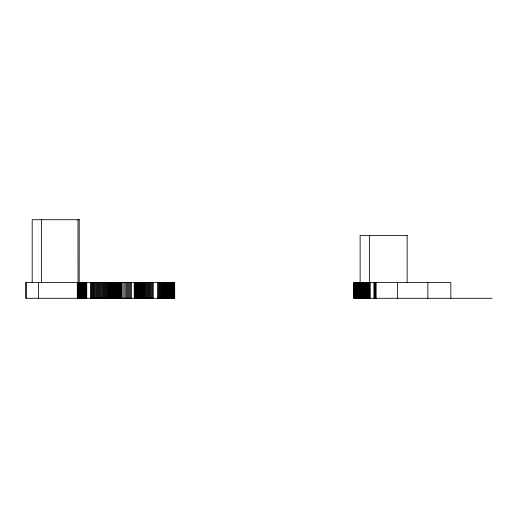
<?xml version="1.0" encoding="UTF-8"?>
<svg xmlns="http://www.w3.org/2000/svg" width="518" height="518" viewBox="0 0 518 518"><rect width="100%" height="100%" fill="white"/><g stroke="black" fill="none" stroke-linecap="round" stroke-linejoin="round"><path stroke-width="0.78" d="M79.332 219.71L32.187 219.71L32.187 282.575M407.271 235.425L360.127 235.425L360.127 282.575M25.9 282.575L174.689 282.575L174.683 298.29L25.9 298.29L25.952 282.575M492.1 298.29L353.839 298.29L353.872 282.575L450.848 282.575L450.848 298.29M427.874 282.575L427.874 298.29M407.135 235.425L407.135 282.575M397.403 282.575L397.403 298.29M376.133 282.575L376.133 298.29M375.408 282.575L375.408 298.29M374.669 282.575L374.669 298.29M373.931 282.575L373.931 298.29M370.253 282.575L370.253 298.29M369.535 235.425L369.535 298.29M368.822 282.575L368.822 298.29M368.123 282.575L368.123 298.29M367.437 282.575L367.437 298.29M366.77 282.575L366.77 298.29M366.122 282.575L366.122 298.29M365.488 282.575L365.488 298.29M364.879 282.575L364.879 298.29M364.29 282.575L364.29 298.29M363.727 282.575L363.727 298.29M363.189 282.575L363.189 298.29M362.678 282.575L362.678 298.29M362.199 282.575L362.199 298.29M361.745 282.575L361.745 298.29M361.331 282.575L361.331 298.29M360.942 282.575L360.942 298.29M360.586 282.575L360.586 298.29M360.269 282.575L360.269 298.29M359.984 282.575L359.984 298.29M359.738 282.575L359.738 298.29M359.531 282.575L359.531 298.29M359.356 282.575L359.356 298.29M359.22 282.575L359.22 298.29M359.123 282.575L359.123 298.29M359.045 282.575L359.065 298.29M358.553 282.575L358.553 298.29M357.75 282.575L357.75 298.29M357.012 282.575L357.012 298.29M356.345 282.575L356.345 298.29M355.756 282.575L355.756 298.29M355.244 282.575L355.244 298.29M354.811 282.575L354.811 298.29M354.454 282.575L354.454 298.29M354.176 282.575L354.176 298.29M353.982 282.575L354.021 298.29M174.598 282.575L174.644 298.29M174.501 282.575L174.566 298.29M174.462 298.29L174.372 282.575L174.32 298.29M174.21 282.575L174.21 298.29M174.009 282.575L174.009 298.29M173.783 282.575L173.783 298.29M173.524 282.575L173.524 298.29M173.226 282.575L173.226 298.29M172.902 282.575L172.902 298.29M172.546 282.575L172.546 298.29M172.157 282.575L172.157 298.29M171.743 282.575L171.743 298.29M171.296 282.575L171.296 298.29M170.817 282.575L170.817 298.29M170.318 282.575L170.318 298.29M169.787 282.575L169.787 298.29M169.231 282.575L169.231 298.29M168.648 282.575L168.648 298.29M168.039 282.575L168.039 298.29M167.411 282.575L167.411 298.29M166.757 282.575L166.757 298.29M166.077 282.575L166.077 298.29M165.384 282.575L165.384 298.29M164.672 282.575L164.672 298.29M163.934 282.575L163.934 298.29M163.183 282.575L163.183 298.29M162.419 282.575L162.419 298.29M161.635 282.575L161.635 298.29M160.839 282.575L160.839 298.29M160.03 282.575L160.03 298.29M159.214 282.575L159.214 298.29M158.378 282.575L158.378 298.29M157.543 282.575L157.543 298.29M153.263 282.575L153.263 298.29M152.396 282.575L152.396 298.29M151.534 282.575L151.534 298.29M150.673 282.575L150.673 298.29M149.812 282.575L149.812 298.29M148.957 282.575L148.957 298.29M148.109 282.575L148.109 298.29M147.267 282.575L147.267 298.29M146.439 282.575L146.439 298.29M145.616 282.575L145.616 298.29M144.8 282.575L144.8 298.29M144.004 282.575L144.004 298.29M143.214 282.575L143.214 298.29M142.444 282.575L142.444 298.29M141.686 282.575L141.686 298.29M140.948 282.575L140.948 298.29M140.223 282.575L140.223 298.29M139.523 282.575L139.523 298.29M138.837 282.575L138.837 298.29M138.177 282.575L138.177 298.29M137.542 282.575L137.542 298.29M136.927 282.575L136.927 298.29M136.338 282.575L136.338 298.29M135.768 282.575L135.768 298.29M135.23 282.575L135.23 298.29M134.719 282.575L134.719 298.29M134.233 282.575L134.233 298.29M131.54 282.575L131.54 298.29M130.607 282.575L130.607 298.29M129.629 282.575L129.629 298.29M128.6 282.575L128.6 298.29M127.532 282.575L127.532 298.29M126.424 282.575L126.424 298.29M125.265 282.575L125.265 298.29M124.074 282.575L124.074 298.29M122.844 282.575L122.844 298.29M121.581 282.575L121.581 298.29M121.316 282.575L121.283 298.29L121.218 282.575M121.115 282.575L121.115 298.29M120.979 282.575L120.979 298.29M120.811 282.575L120.811 298.29M120.61 282.575L120.61 298.29M120.377 282.575L120.377 298.29M120.105 282.575L120.105 298.29M119.807 282.575L119.807 298.29M119.477 282.575L119.477 298.29M119.114 282.575L119.114 298.29M118.726 282.575L118.726 298.29M118.305 282.575L118.305 298.29M117.851 282.575L117.851 298.29M117.372 282.575L117.372 298.29M116.861 282.575L116.861 298.29M116.33 282.575L116.33 298.29M115.767 282.575L115.767 298.29M115.177 282.575L115.177 298.29M114.569 282.575L114.569 298.29M113.934 282.575L113.934 298.29M113.28 282.575L113.28 298.29M112.6 282.575L112.6 298.29M111.901 282.575L111.901 298.29M111.182 282.575L111.182 298.29M110.444 282.575L110.444 298.29M109.693 282.575L109.693 298.29M108.922 282.575L108.922 298.29M108.139 282.575L108.139 298.29M107.336 282.575L107.336 298.29M106.527 282.575L106.527 298.29M105.704 282.575L105.704 298.29M104.876 282.575L104.876 298.29M104.034 282.575L104.034 298.29M103.186 282.575L103.186 298.29M102.337 282.575L102.337 298.29M101.476 282.575L101.476 298.29M100.615 282.575L100.615 298.29M99.754 282.575L99.754 298.29M98.886 282.575L98.886 298.29M98.025 282.575L98.025 298.29M97.164 282.575L97.164 298.29M96.303 282.575L96.303 298.29M95.454 282.575L95.454 298.29M94.606 282.575L94.606 298.29M93.764 282.575L93.764 298.29M92.936 282.575L92.936 298.29M92.113 282.575L92.113 298.29M91.297 282.575L91.297 298.29M90.501 282.575L90.501 298.29M86.739 282.575L86.739 298.29M86.04 282.575L86.04 298.29M85.36 282.575L85.36 298.29M84.706 282.575L84.706 298.29M84.071 282.575L84.071 298.29M83.456 282.575L83.456 298.29M82.874 282.575L82.874 298.29M82.31 282.575L82.31 298.29M81.779 282.575L81.779 298.29M81.268 282.575L81.268 298.29M80.789 282.575L80.789 298.29M80.335 282.575L80.335 298.29M79.914 282.575L79.914 298.29M79.526 282.575L79.526 298.29M79.196 219.71L79.196 282.575M79.163 282.575L79.163 298.29M78.833 282.575L78.833 298.29M78.529 282.575L78.529 298.29M78.263 282.575L78.263 298.29M77.991 219.71L78.03 298.29M77.829 282.575L77.829 298.29M77.661 282.575L77.661 298.29M77.525 282.575L77.525 298.29M77.422 282.575L77.422 298.29M77.324 282.575L77.324 298.29M41.595 219.71L41.595 282.575M38.455 282.575L38.455 298.29M26.081 282.575L26.081 298.29"/></g></svg>
